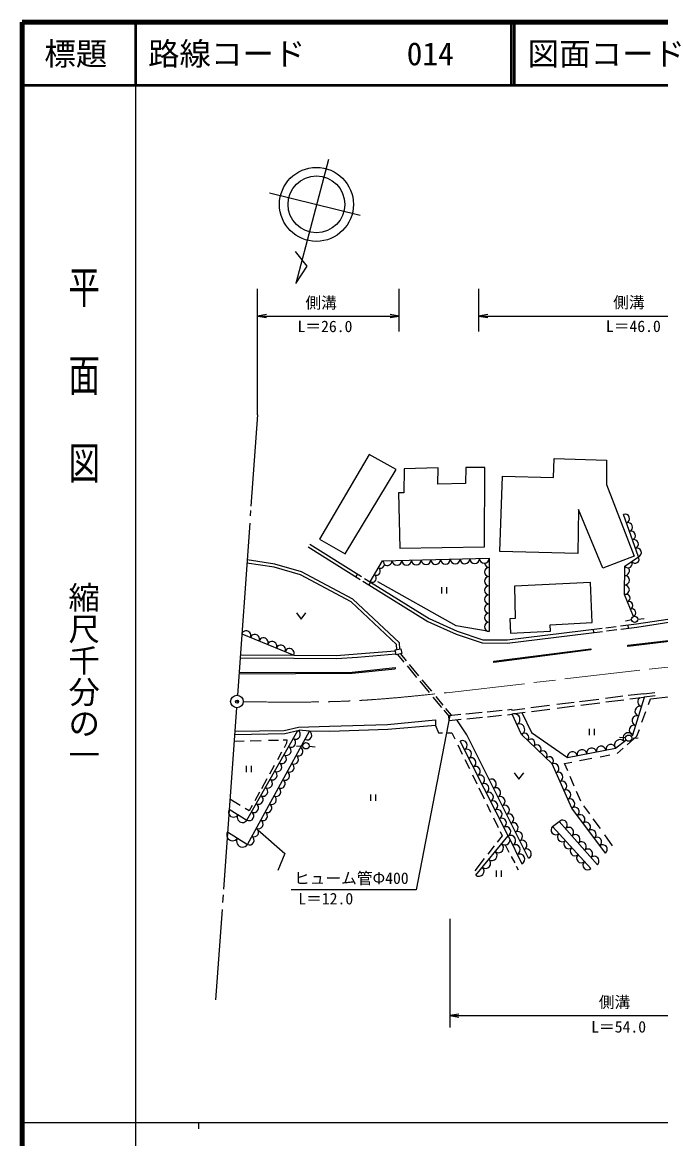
# Model space of a CAD drawing. Units: millimetres, scale not verified. Extents: x 40000 to 680000, y 20000 to 380000.
# Drawn here: x 40000 to 141530, y 202409 to 380000 of the extents above; entities that cross this region are included whole.
import ezdxf
from ezdxf.enums import TextEntityAlignment as Align

# ---------------------------------------------------------------- set-up
doc = ezdxf.new("R2010")
doc.units = ezdxf.units.MM
doc.header["$LTSCALE"] = 1000
doc.header["$PDMODE"] = 32
doc.header["$PDSIZE"] = 500
doc.linetypes.add('CHAIN', pattern=[18.5, 12, -1.5, 3.5, -1.5])
for name, color, linetype, lineweight in [('M-BGD', 7, 'Continuous', 25), ('M-BMK', 2, 'CHAIN', 13), ('M-BMK-SRVR', 3, 'Continuous', 25), ('M-STR-STR3', 7, 'Continuous', 25), ('M-TTL', 2, 'Continuous', 140), ('M-TTL-BAND', 7, 'Continuous', 25), ('M-TTL-LINE', 7, 'Continuous', 50)]:
    doc.layers.add(name, color=color, linetype=linetype, lineweight=lineweight)
doc.layers.add('M-OTRS', color=6, linetype='Continuous')
doc.layers.add('M-TTL-TXT', color=7, linetype='Continuous')
doc.styles.add('@ＭＳ ゴシック', font='')
doc.styles.add('ＭＳ ゴシック', font='')
doc.styles.get('@ＭＳ ゴシック').set_extended_font_data('@MS Gothic')
doc.styles.get('ＭＳ ゴシック').set_extended_font_data('MS Gothic')

# ---------------------------------------------------------------- blocks, each defined once
blk = doc.blocks.new('open_arrow')
at = {"color": 0, "linetype": 'Continuous', "lineweight": -2}
blk.add_lwpolyline([(7.5, 1.25), (0, 0), (7.5, -1.25)], dxfattribs=at)

msp = doc.modelspace()

# ---------------------------------------------------------------- linework, layer by layer
at = {"layer": 'M-BGD'}
for p, q in [((95163, 311258), (87252, 297759)), ((99465, 308885), (95163, 311258)), ((106130, 309104), (100718, 308975)), ((106104, 306553), (106130, 309104)), ((110537, 309181), (110485, 306630)), ((113552, 309181), (110537, 309181)), ((113500, 296579), (113552, 309181)), ((124472, 307596), (124586, 310635)), ((124586, 310635), (132926, 310338)), ((132926, 310338), (132903, 306499)), ((91356, 295435), (99465, 308885)), ((100718, 308975), (100666, 305161)), ((115926, 295806), (116360, 307825)), ((116360, 307825), (124472, 307596)), ((110485, 306630), (106104, 306553)), ((132903, 306499), (137290, 295097)), ((100666, 305161), (99842, 305135)), ((99842, 305135), (100022, 296373)), ((128470, 302478), (128333, 295509)), ((132309, 293155), (128470, 302478)), ((137983, 294978), (135627, 301729)), ((85714, 296985), (93952, 291840)), ((87252, 297759), (91356, 295435)), ((100022, 296373), (113500, 296579)), ((85449, 296561), (93732, 291388)), ((128333, 295509), (115926, 295806)), ((137290, 295097), (132309, 293155)), ((135812, 293500), (137983, 294978)), ((80081, 293302), (75716, 293975)), ((80187, 293791), (75752, 294476)), ((84233, 292127), (80081, 293302)), ((84421, 292593), (80187, 293791)), ((95346, 291015), (97267, 294337)), ((97267, 294337), (114244, 294731)), ((114244, 294731), (114244, 283110)), ((135793, 288991), (135812, 293500)), ((92291, 287815), (84233, 292127)), ((92586, 288224), (84421, 292593)), ((93292, 292252), (93031, 291826)), ((94434, 291539), (95395, 290939)), ((94160, 291121), (95130, 290515)), ((95395, 290939), (95130, 290515)), ((95130, 290515), (104482, 284691)), ((95395, 290939), (104717, 285134)), ((108988, 283986), (96550, 290993)), ((106738, 289125), (106738, 290125)), ((107488, 290125), (107488, 289125)), ((130384, 290880), (118285, 290281)), ((118285, 290281), (118410, 285156)), ((130609, 284506), (130384, 290880)), ((99501, 281039), (92291, 287815)), ((99988, 281268), (92586, 288224)), ((137183, 285483), (135793, 288991)), ((83587, 286075), (84337, 285075)), ((84337, 285075), (85087, 286075)), ((137684, 284286), (148914, 286023)), ((104482, 284691), (108985, 282675)), ((104717, 285134), (109166, 283142)), ((118410, 285156), (117535, 285131)), ((117535, 285131), (117635, 282831)), ((123960, 284131), (130609, 284506)), ((135120, 283970), (137684, 284286)), ((136917, 284935), (135937, 284745)), ((137753, 283791), (149026, 285535)), ((137907, 285075), (138907, 285145)), ((74913, 282746), (83162, 279346)), ((108985, 282675), (113151, 281287)), ((114244, 283110), (108988, 283986)), ((109166, 283142), (113234, 281786)), ((117090, 281744), (132203, 283609)), ((117118, 281243), (132272, 283114)), ((117635, 282831), (123985, 283156)), ((123985, 283156), (123960, 284131)), ((130795, 283435), (130860, 282940)), ((132805, 283684), (134460, 283888)), ((132925, 283195), (134532, 283393)), ((135201, 283476), (137753, 283791)), ((136287, 284114), (136349, 283617)), ((136309, 280893), (159316, 283664)), ((159340, 283466), (136333, 280694)), ((99553, 280210), (99501, 281039)), ((100048, 280313), (99988, 281268)), ((113151, 281287), (117118, 281243)), ((113234, 281786), (117090, 281744)), ((136333, 280694), (136309, 280893)), ((74670, 278879), (83159, 278846)), ((74672, 279379), (83162, 279346)), ((83159, 278846), (89976, 278795)), ((83162, 279346), (89961, 279295)), ((89961, 279295), (93257, 279526)), ((89976, 278795), (93295, 279028)), ((93257, 279526), (99311, 280023)), ((93295, 279028), (99414, 279529)), ((99283, 280153), (100223, 280350)), ((99447, 279370), (99283, 280153)), ((100387, 279567), (99447, 279370)), ((99695, 279422), (100699, 278213)), ((100138, 279515), (101061, 278402)), ((100223, 280350), (100387, 279567)), ((114983, 278357), (130408, 280355)), ((130433, 280157), (115009, 278158)), ((130408, 280355), (130433, 280157)), ((92438, 276641), (99290, 277373)), ((92449, 276441), (99311, 277175)), ((99290, 277373), (99311, 277175)), ((101198, 277611), (102707, 275791)), ((101545, 277818), (103031, 276027)), ((115009, 278158), (114983, 278357)), ((74456, 276370), (92449, 276441)), ((74471, 276570), (92438, 276641)), ((103533, 275422), (105057, 273584)), ((103198, 275199), (104699, 273390)), ((139906, 272365), (160030, 274709)), ((105305, 272660), (106672, 271011)), ((105750, 272750), (106899, 271364)), ((125028, 271505), (127754, 271850)), ((128607, 271958), (131717, 272352)), ((128807, 271379), (131863, 271766)), ((132738, 272482), (135504, 272832)), ((132823, 271888), (135650, 272246)), ((136378, 272943), (138832, 273254)), ((136607, 272367), (138907, 272659)), ((137080, 266655), (138954, 272665)), ((138832, 273254), (138850, 273183)), ((138850, 273183), (140591, 273396)), ((138907, 272659), (138911, 272687)), ((138911, 272687), (140660, 272900)), ((139589, 271491), (139906, 272365)), ((107032, 270578), (107844, 269598)), ((107318, 270859), (108220, 269772)), ((110545, 270001), (113137, 270257)), ((113950, 270337), (116308, 270570)), ((117185, 270656), (117816, 270718)), ((117816, 270718), (117850, 270621)), ((117858, 270596), (119926, 270858)), ((117894, 269922), (117934, 270001)), ((117934, 270001), (119997, 270262)), ((119441, 270192), (120985, 267006)), ((120857, 270976), (123828, 271353)), ((121004, 270390), (123881, 270755)), ((125052, 270903), (127832, 271255)), ((138557, 268643), (139184, 270373)), ((88847, 268039), (98074, 268321)), ((98074, 268321), (105729, 269033)), ((105729, 269033), (105729, 268113)), ((107831, 269733), (109761, 269924)), ((107909, 268937), (107831, 269733)), ((107909, 268937), (109800, 269124)), ((110711, 266629), (109084, 269053)), ((110691, 269212), (113202, 269459)), ((114012, 269539), (116229, 269758)), ((117187, 269853), (117894, 269922)), ((119401, 266712), (117894, 269922)), ((73801, 267217), (81664, 267345)), ((73810, 266717), (81727, 266846)), ((75712, 253100), (83843, 267352)), ((75788, 249231), (85664, 267229)), ((81664, 267345), (83908, 267882)), ((81727, 266846), (84025, 267396)), ((83908, 267882), (88847, 268039)), ((85664, 267229), (84025, 267396)), ((88921, 267164), (85664, 267229)), ((98134, 267490), (88921, 267164)), ((105729, 268113), (98134, 267490)), ((105729, 268113), (106181, 266986)), ((106181, 266986), (106829, 266989)), ((107583, 266993), (108310, 266997)), ((108310, 266997), (108791, 266013)), ((114254, 259544), (110711, 266629)), ((124278, 262028), (119401, 266712)), ((120985, 267006), (126730, 263059)), ((130223, 266622), (130223, 267622)), ((130973, 267622), (130973, 266622)), ((136224, 265087), (137755, 266428)), ((136836, 266463), (137080, 266655)), ((137755, 266428), (138153, 267527)), ((73690, 265661), (75297, 265699)), ((76236, 265721), (77990, 265763)), ((79173, 265791), (80727, 265828)), ((81498, 265846), (82048, 265859)), ((82030, 265315), (81624, 264580)), ((82048, 265859), (82030, 265315)), ((84607, 264875), (83607, 264805)), ((85607, 264865), (86597, 264765)), ((109259, 265057), (109973, 263599)), ((117272, 250580), (109644, 265669)), ((134361, 264506), (136006, 265807)), ((135957, 266155), (134957, 266205)), ((136957, 266145), (137957, 266175)), ((81241, 263887), (80580, 262689)), ((126730, 263059), (134361, 264506)), ((128643, 262559), (130560, 262919)), ((131903, 263172), (133459, 263465)), ((134621, 263684), (135578, 264522)), ((75643, 260730), (75643, 261730)), ((76393, 261730), (76393, 260730)), ((80076, 261777), (79317, 260403)), ((110386, 262755), (111109, 261277)), ((127396, 255004), (124278, 262028)), ((126254, 262109), (127420, 262329)), ((126767, 260903), (126254, 262109)), ((78894, 259636), (78028, 258067)), ((111589, 260296), (112286, 258871)), ((120528, 247023), (114254, 259544)), ((118240, 260601), (118990, 259601)), ((118990, 259601), (119740, 260601)), ((127793, 258491), (127142, 260023)), ((77719, 257509), (76960, 256134)), ((112600, 258229), (113467, 256458)), ((128818, 256081), (128154, 257643)), ((74657, 255422), (73029, 256428)), ((95445, 256148), (95445, 257148)), ((96195, 257148), (96195, 256148)), ((72914, 254816), (75712, 253100)), ((76080, 254541), (75430, 254944)), ((76571, 255430), (76080, 254541)), ((113876, 255623), (114486, 254375)), ((132738, 247824), (127396, 255004)), ((130251, 254087), (129335, 255362)), ((114927, 253475), (115686, 251924)), ((124341, 252086), (125408, 252886)), ((125408, 252886), (131457, 245992)), ((131944, 251730), (130806, 253314)), ((72658, 251239), (75788, 249231)), ((77467, 251549), (81742, 247796)), ((112131, 244342), (117272, 250580)), ((116344, 250579), (115541, 249565)), ((115996, 251291), (116344, 250579)), ((117272, 250580), (119465, 246124)), ((130434, 245370), (124341, 252086)), ((133891, 249021), (132644, 250756)), ((115069, 248970), (114018, 247644)), ((116808, 249150), (117401, 248012)), ((81742, 247796), (80643, 245068)), ((113470, 246954), (111948, 245033)), ((117763, 247316), (118308, 246269)), ((118564, 245777), (118871, 245188)), ((115426, 244071), (115426, 245071)), ((116176, 245071), (116176, 244071))]:
    msp.add_line(p, q, dxfattribs=at)
for centre in [(137408, 285036), (136455, 266120), (85109, 264910)]:
    msp.add_circle(centre, 500, dxfattribs=at)
for centre, radius, start, end in [((135863, 301053), 715, 289.2352, 109.2352), ((136334, 299703), 715, 289.2352, 109.2352), ((136805, 298353), 715, 289.2352, 109.2352), ((137276, 297003), 715, 289.2352, 109.2352), ((137440, 294609), 656, 214.25621, 34.25621), ((137747, 295653), 715, 289.2352, 109.2352), ((96306, 292676), 640, 239.96672, 59.96672), ((96946, 293783), 640, 239.96672, 59.96672), ((98038, 294355), 772, 233.93807, 1.32823), ((99582, 294391), 772, 181.32823, 1.32823), ((101125, 294426), 772, 181.32823, 1.32823), ((102668, 294462), 772, 181.32823, 1.32823), ((104212, 294498), 772, 181.32823, 1.32823), ((105755, 294534), 772, 181.32823, 1.32823), ((107298, 294570), 772, 181.32823, 1.32823), ((108842, 294605), 772, 181.32823, 1.32823), ((110385, 294641), 772, 181.32823, 1.32823), ((111928, 294677), 772, 181.32823, 1.32823), ((113472, 294713), 772, 181.32823, 1.32823), ((114244, 292552), 726, 90, 270), ((114244, 294004), 726, 184.89587, 270), ((135809, 292749), 752, 269.76226, 38.32529), ((136355, 293870), 656, 214.25621, 34.25621), ((95666, 291569), 640, 239.96672, 59.96672), ((114244, 291099), 726, 90, 270), ((135803, 291246), 752, 269.76226, 89.76226), ((114244, 289646), 726, 90, 270), ((135797, 289742), 752, 269.76226, 89.76226), ((114244, 288194), 726, 90, 270), ((136025, 288406), 629, 291.60383, 111.60383), ((136488, 287237), 629, 291.60383, 111.60383), ((114244, 286741), 726, 90, 270), ((114244, 285289), 726, 90, 270), ((136951, 286067), 629, 291.60383, 111.60383), ((114244, 283836), 726, 90, 270), ((75600, 282463), 744, 337.60226, 157.60226), ((76975, 281896), 744, 337.60226, 157.60226), ((78350, 281329), 744, 337.60226, 157.60226), ((79725, 280763), 744, 337.60226, 157.60226), ((81100, 280196), 744, 337.60226, 157.60226), ((82475, 279629), 744, 337.60226, 157.60226), ((138679, 271908), 784, 121.37323, 253.06944), ((118271, 269120), 886, 295.14182, 115.14182), ((138222, 270407), 784, 73.06944, 253.06944), ((119024, 267515), 886, 295.14182, 115.14182), ((137308, 267406), 784, 73.06944, 253.06944), ((137765, 268907), 784, 73.06944, 253.06944), ((83473, 266704), 746, 240.29754, 60.29754), ((85311, 266586), 733, 241.2441, 61.2441), ((119889, 266244), 676, 316.16015, 136.16015), ((136400, 266118), 866, 38.32011, 218.32011), ((81995, 264113), 746, 240.29754, 60.29754), ((82734, 265409), 746, 240.29754, 60.29754), ((83901, 264015), 733, 241.2441, 61.2441), ((109991, 264983), 768, 296.81803, 116.81803), ((120864, 265307), 676, 316.16015, 136.16015), ((121840, 264370), 676, 316.16015, 136.16015), ((132071, 264072), 777, 10.7389, 190.7389), ((133598, 264362), 777, 10.7389, 190.7389), ((135040, 265044), 866, 38.32011, 218.32011), ((81256, 262817), 746, 240.29754, 60.29754), ((83195, 262729), 733, 241.2441, 61.2441), ((110684, 263611), 768, 296.81803, 116.81803), ((111378, 262239), 768, 296.81803, 116.81803), ((122815, 263433), 676, 316.16015, 136.16015), ((123791, 262497), 676, 316.16015, 136.16015), ((127493, 263204), 777, 10.7389, 190.7389), ((129019, 263493), 777, 10.7389, 190.7389), ((130545, 263783), 777, 10.7389, 190.7389), ((80517, 261522), 746, 240.29754, 60.29754), ((82490, 261444), 733, 241.2441, 61.2441), ((112071, 260868), 768, 296.81803, 116.81803), ((124590, 261326), 768, 293.93262, 113.93262), ((79038, 258930), 746, 240.29754, 60.29754), ((79778, 260226), 746, 240.29754, 60.29754), ((81079, 258873), 733, 241.2441, 61.2441), ((81784, 260158), 733, 241.2441, 61.2441), ((112764, 259496), 768, 296.81803, 116.81803), ((114602, 258848), 778, 296.61594, 116.61594), ((125214, 259921), 768, 293.93262, 113.93262), ((125837, 258516), 768, 293.93262, 113.93262), ((78299, 257635), 746, 240.29754, 60.29754), ((80373, 257587), 733, 241.2441, 61.2441), ((113458, 258124), 768, 296.81803, 116.81803), ((114151, 256753), 768, 296.81803, 116.81803), ((115299, 257457), 778, 296.61594, 116.61594), ((126461, 257111), 768, 293.93262, 113.93262), ((77560, 256339), 746, 240.29754, 60.29754), ((79668, 256302), 733, 241.2441, 61.2441), ((114845, 255381), 768, 296.81803, 116.81803), ((115997, 256066), 778, 296.61594, 116.61594), ((127084, 255707), 768, 293.93262, 113.93262), ((73614, 254387), 821, 148.48766, 328.48766), ((75013, 253529), 821, 148.48766, 328.48766), ((76082, 253748), 746, 240.29754, 60.29754), ((76821, 255043), 746, 240.29754, 60.29754), ((78257, 253731), 733, 241.2441, 61.2441), ((78962, 255016), 733, 241.2441, 61.2441), ((115538, 254009), 768, 296.81803, 116.81803), ((116694, 254674), 778, 296.61594, 116.61594), ((117391, 253283), 778, 296.61594, 116.61594), ((127841, 254406), 746, 306.65067, 126.65067), ((77552, 252445), 733, 241.2441, 61.2441), ((116232, 252638), 768, 296.81803, 116.81803), ((118088, 251892), 778, 296.61594, 116.61594), ((125912, 252312), 764, 311.26434, 131.26434), ((128731, 253209), 746, 306.65067, 126.65067), ((129622, 252012), 746, 306.65067, 126.65067), ((73440, 250737), 930, 147.32296, 327.32296), ((76141, 249874), 733, 241.2441, 61.2441), ((76846, 251160), 733, 241.2441, 61.2441), ((116925, 251266), 768, 296.81803, 116.81803), ((117637, 249837), 828, 296.21138, 116.21138), ((118785, 250501), 778, 296.61594, 116.61594), ((124849, 251526), 756, 132.21698, 312.21698), ((125864, 250407), 756, 132.21698, 312.21698), ((126921, 251163), 764, 311.26434, 131.26434), ((127929, 250014), 764, 311.26434, 131.26434), ((130512, 250816), 746, 306.65067, 126.65067), ((75005, 249733), 930, 147.32296, 327.32296), ((115729, 248709), 808, 230.50548, 50.50548), ((116758, 249956), 808, 230.50548, 1.91728), ((118368, 248352), 828, 296.21138, 116.21138), ((119482, 249110), 778, 296.61594, 116.61594), ((126880, 249287), 756, 132.21698, 312.21698), ((127895, 248168), 756, 132.21698, 312.21698), ((128937, 248865), 764, 311.26434, 131.26434), ((131403, 249619), 746, 306.65067, 126.65067), ((132293, 248422), 746, 306.65067, 126.65067), ((114701, 247461), 808, 230.50548, 50.50548), ((119100, 246867), 828, 296.21138, 116.21138), ((120179, 247719), 778, 296.61594, 116.61594), ((128911, 247049), 756, 132.21698, 312.21698), ((129945, 247716), 764, 311.26434, 131.26434), ((130953, 246567), 764, 311.26434, 131.26434), ((112645, 244966), 808, 230.50548, 50.50548), ((113673, 246214), 808, 230.50548, 50.50548), ((129926, 245929), 756, 132.21698, 312.21698)]:
    msp.add_arc(centre, radius, start, end, dxfattribs=at)
at = {"layer": 'M-BMK'}
msp.add_line((107928, 273407), (172620, 280904), dxfattribs=at)
msp.add_open_spline([(75135, 271913), (77590, 271887), (80044, 271861), (82500, 271859), (85965, 271857), (89433, 271903), (92892, 272080), (97915, 272338), (102921, 272873), (107928, 273407)], degree=3, knots=[0, 0, 0, 0, 1, 1, 1, 2, 2, 2, 3, 3, 3, 3], dxfattribs=at)
at = {"layer": 'M-BMK-SRVR'}
for p, q in [((88688, 358199), (83505, 338466)), ((93743, 349288), (79326, 352818)), ((85322, 341212), (83466, 343518)), ((83505, 338466), (85322, 341212)), ((77406, 317581), (76365, 303032)), ((76316, 302352), (76256, 301518)), ((76173, 300351), (74211, 272942)), ((74067, 270925), (72006, 242125)), ((71938, 241184), (71853, 239988)), ((71774, 238888), (70742, 224471))]:
    msp.add_line(p, q, dxfattribs=at)
for centre, radius in [((86779, 351034), 5885), ((86779, 351034), 4520), ((74136, 271953), 1000)]:
    msp.add_circle(centre, radius, dxfattribs=at)
at = {"layer": 'M-OTRS'}
msp.add_point((74145, 271940), dxfattribs=at)
at = {"layer": 'M-STR-STR3'}
for p, q in [((77406, 317581), (77406, 337606)), ((99958, 330840), (99958, 337614)), ((112592, 330840), (112592, 337614)), ((77406, 333263), (99949, 333263)), ((112578, 333263), (159910, 333263)), ((107992, 269749), (102656, 242008)), ((102656, 242008), (82751, 242008)), ((107994, 237378), (107994, 220069)), ((107994, 221981), (161283, 221981))]:
    msp.add_line(p, q, dxfattribs=at)
at = {"layer": 'M-TTL'}
for p, q in [((40000, 380000), (40000, 20000)), ((680000, 380000), (40000, 380000))]:
    msp.add_line(p, q, dxfattribs=at)
at = {"layer": 'M-TTL-BAND'}
for p, q in [((58000, 370000), (58000, 20000)), ((40000, 205000), (579000, 205000)), ((68000, 205000), (68000, 204000))]:
    msp.add_line(p, q, dxfattribs=at)
at = {"layer": 'M-TTL-LINE'}
for p, q in [((58000, 380000), (58000, 370000)), ((117750, 380000), (117750, 370000)), ((118250, 380000), (118250, 370000)), ((40000, 370000), (680000, 370000))]:
    msp.add_line(p, q, dxfattribs=at)

# ---------------------------------------------------------------- block references
at = {"layer": 'M-STR-STR3', "xscale": 193, "yscale": 193}
for p in [(77406, 333263), (112578, 333263), (107994, 221981)]:
    msp.add_blockref('open_arrow', p, dxfattribs=at)
at = {"layer": 'M-STR-STR3', "xscale": 193, "yscale": 193, "rotation": 180}
msp.add_blockref('open_arrow', (99949, 333263), dxfattribs=at)

# ---------------------------------------------------------------- texts
at = {"layer": 'M-STR-STR3', "style": 'ＭＳ ゴシック'}
for s, p in [('側溝', (85022, 333929)), ('側溝', (133976, 333984)), ('L＝26.0', (83765, 330164)), ('L＝46.0', (132815, 330184)), ('ヒューム管Φ400', (83204, 242381)), ('L＝12.0', (83891, 239125)), ('側溝', (131696, 222664)), ('L＝54.0', (130474, 218737))]:
    msp.add_text(s, height=1833, dxfattribs=at).set_placement(p, align=Align.BOTTOM_LEFT)
at = {"layer": 'M-TTL-BAND', "style": '@ＭＳ ゴシック', "width": 1.4}
msp.add_text('平  面  図', height=3666, rotation=270, dxfattribs=at).set_placement((49777, 306475), align=Align.MIDDLE_RIGHT)
at = {"layer": 'M-TTL-BAND', "style": '@ＭＳ ゴシック'}
msp.add_text('縮尺千分の一', height=3666, rotation=270, dxfattribs=at).set_placement((49777, 261030), align=Align.MIDDLE_RIGHT)
at = {"layer": 'M-TTL-TXT', "style": 'ＭＳ ゴシック'}
msp.add_text('標題', height=3666, dxfattribs=at).set_placement((48500, 375000), align=Align.MIDDLE_CENTER)
for s, p in [('路線コード', (60000, 375000)), ('014', (101142, 375000)), ('図面コード', (120380, 375000))]:
    msp.add_text(s, height=3666, dxfattribs=at).set_placement(p, align=Align.MIDDLE_LEFT)

doc.saveas('drawing.dxf')
